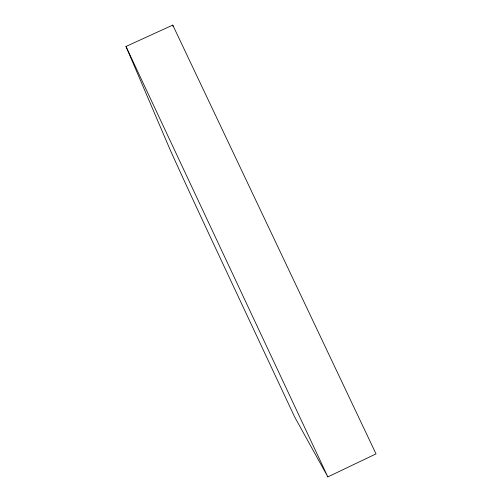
<?xml version="1.0" encoding="UTF-8"?>
<svg xmlns="http://www.w3.org/2000/svg" width="502" height="502" viewBox="0 0 502 502"><rect width="100%" height="100%" fill="white"/><g stroke="black" fill="none" stroke-linecap="round" stroke-linejoin="round"><path stroke-width="0.75" d="M327.844 476.9L376.023 453.89L172.763 25.1L125.977 46.473L169.387 148.034A92.45 0.74 65 0 0 211.756 240.012L294.737 417.124L327.844 476.9L125.977 46.473M172.763 25.1L173.14 26.612"/></g></svg>
